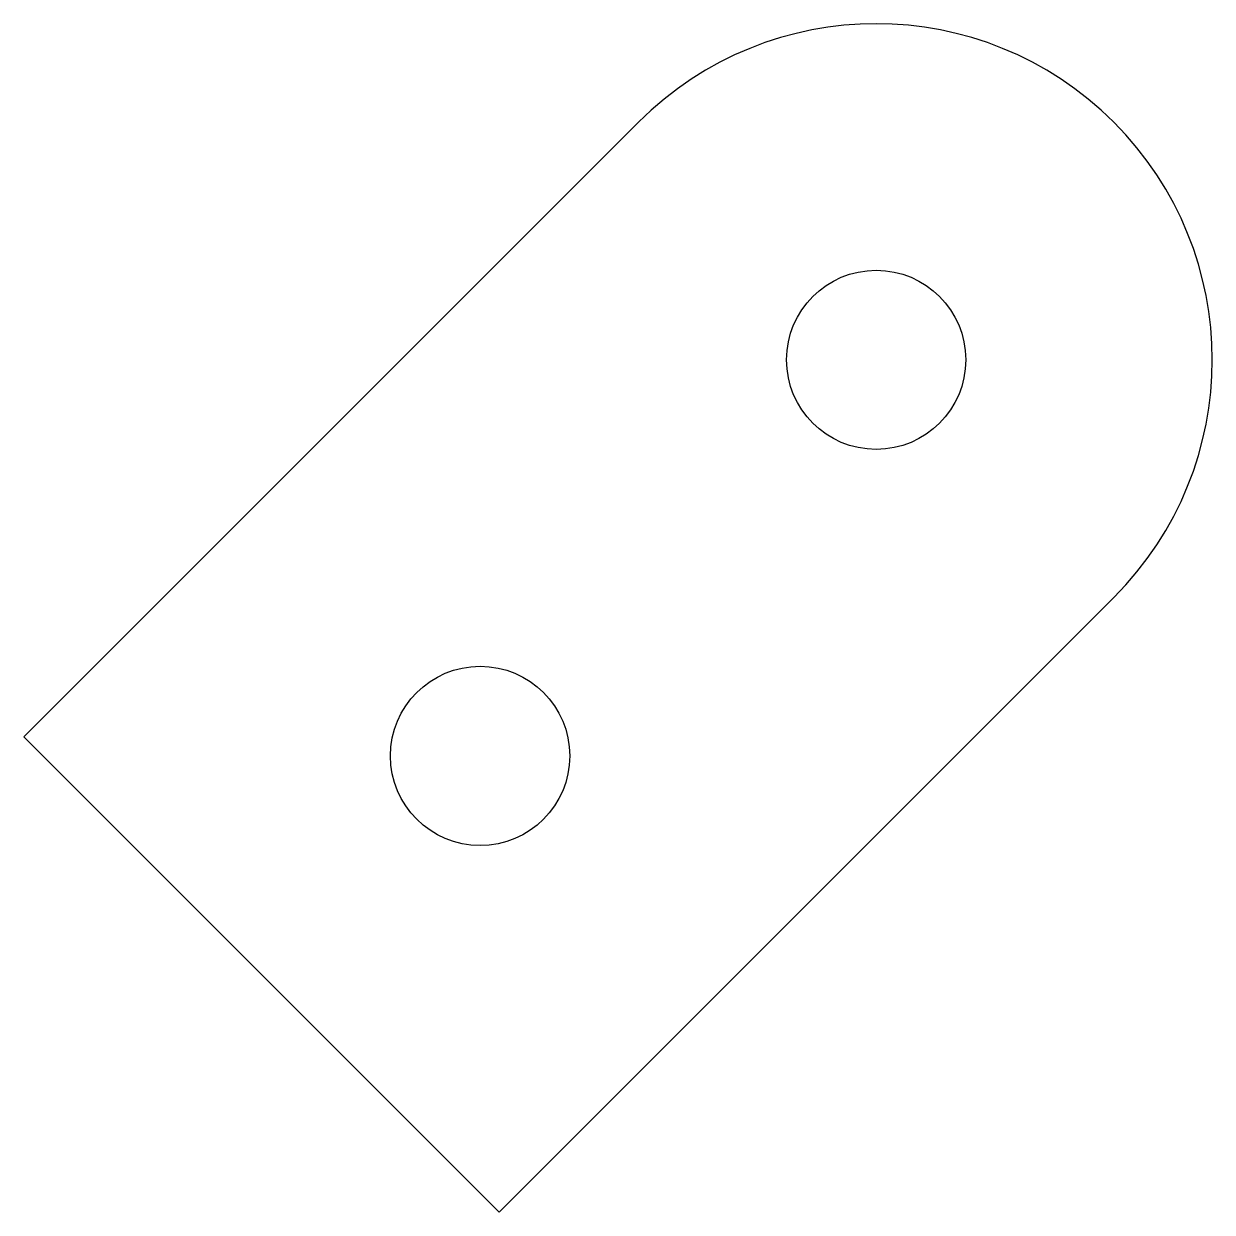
# Model space of a CAD drawing. Header units: millimetres. Extents: x 69.4 to 90.6, y 25.6 to 46.8.
import ezdxf

# ---------------------------------------------------------------- set-up
doc = ezdxf.new("R2010")
doc.units = ezdxf.units.MM

msp = doc.modelspace()

# ---------------------------------------------------------------- linework, layer by layer
at = {"color": 7, "linetype": 'Continuous', "lineweight": 25}
for p, q in [((80.377, 45.062), (69.402, 34.087)), ((88.862, 36.577), (77.887, 25.602)), ((69.402, 34.087), (77.887, 25.602))]:
    msp.add_line(p, q, dxfattribs=at)
for centre in [(84.62, 40.82), (77.549, 33.749)]:
    msp.add_circle(centre, 1.6, dxfattribs=at)
msp.add_arc((84.62, 40.82), 6, 315, 135, dxfattribs=at)

doc.saveas('drawing.dxf')
